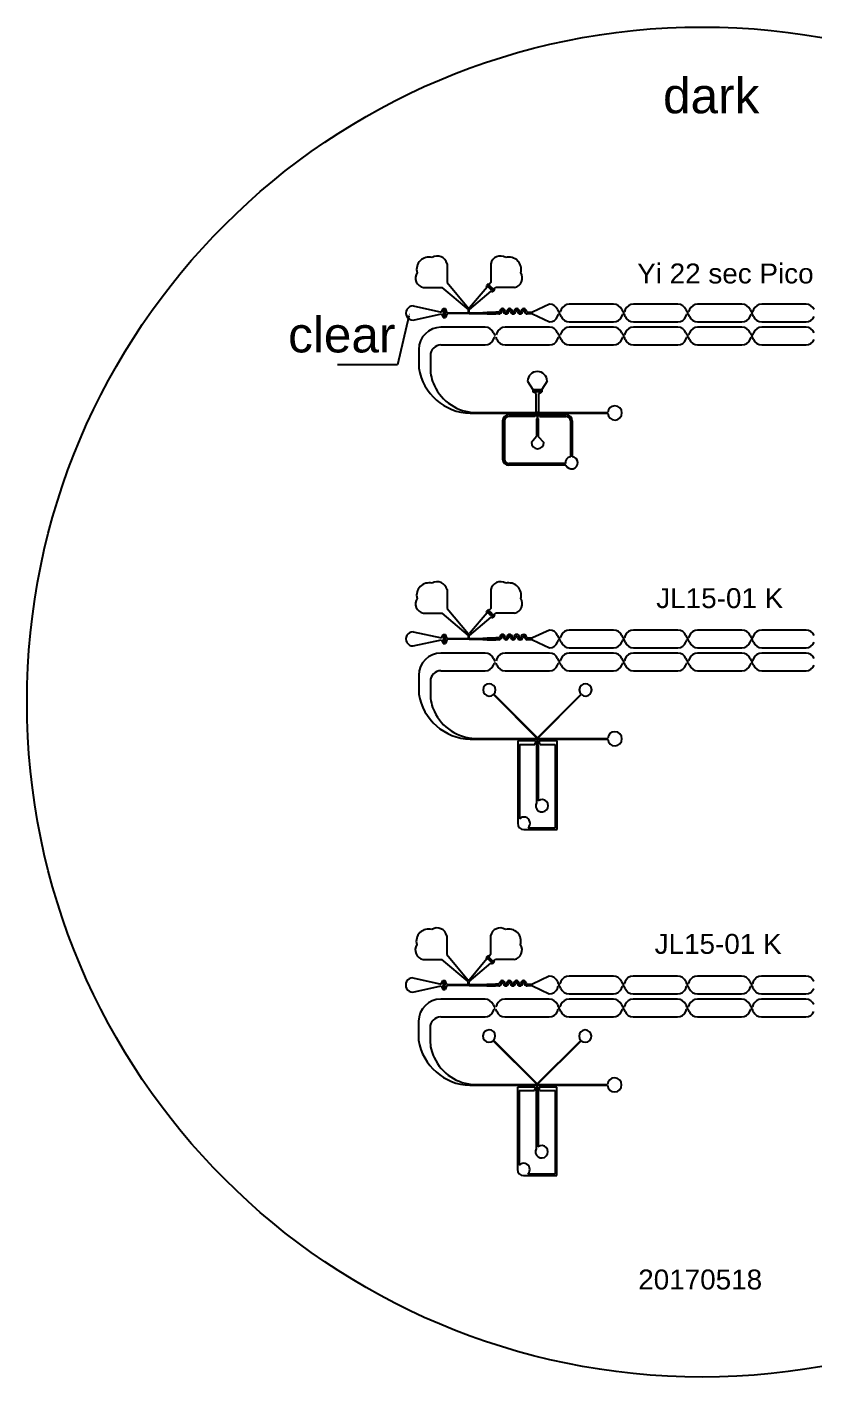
# Model space of a CAD drawing. Header units: millimetres. Extents: x 1 to 237, y 1 to 237.
# Drawn here: x 0.6 to 45, y 0.9 to 77.1 of the extents above; entities that cross this region are included whole.
import ezdxf
from ezdxf import colors
from ezdxf.entities.mleader import LeaderData, LeaderLine
from ezdxf.math import Vec2, Vec3

# ---------------------------------------------------------------- set-up
doc = ezdxf.new("R2010")
doc.units = ezdxf.units.MM
doc.header["$MEASUREMENT"] = 0
doc.layers.add('Instructions', color=3, linetype='Continuous')
doc.styles.get("Standard").update_dxf_attribs({"font": 'arial.ttf'})

msp = doc.modelspace()

# ---------------------------------------------------------------- linework, layer by layer
for p, q in [((24.332, 63.693), (24.334, 62.629)), ((26.806, 63.693), (26.803, 62.629)), ((24.334, 62.629), (25.53, 61.212)), ((26.649, 62.557), (26.561, 62.469)), ((26.653, 62.54), (26.582, 62.469)), ((26.681, 62.511), (26.61, 62.441)), ((26.692, 62.501), (26.621, 62.43)), ((26.72, 62.53), (26.649, 62.557)), ((26.681, 62.511), (26.653, 62.54)), ((26.692, 62.501), (26.678, 62.487)), ((26.72, 62.473), (26.692, 62.501)), ((26.803, 62.629), (26.72, 62.53)), ((22.997, 62.356), (24.059, 62.356)), ((25.54, 61.11), (24.059, 62.356)), ((25.598, 61.11), (26.828, 62.145)), ((26.595, 62.382), (25.608, 61.212)), ((26.595, 62.382), (26.561, 62.469)), ((26.582, 62.469), (26.61, 62.441)), ((26.621, 62.43), (26.649, 62.402)), ((26.72, 62.473), (26.649, 62.402)), ((26.72, 62.473), (26.649, 62.402)), ((26.73, 62.462), (26.66, 62.391)), ((26.66, 62.391), (26.688, 62.363)), ((26.759, 62.434), (26.688, 62.363)), ((26.769, 62.423), (26.699, 62.352)), ((26.699, 62.352), (26.727, 62.324)), ((26.798, 62.395), (26.727, 62.324)), ((26.759, 62.434), (26.73, 62.462)), ((26.808, 62.384), (26.738, 62.313)), ((26.738, 62.313), (26.766, 62.285)), ((26.837, 62.356), (26.766, 62.285)), ((26.798, 62.395), (26.769, 62.423)), ((26.847, 62.345), (26.776, 62.275)), ((26.776, 62.275), (26.805, 62.246)), ((26.875, 62.317), (26.805, 62.246)), ((26.875, 62.317), (26.805, 62.246)), ((26.837, 62.356), (26.808, 62.384)), ((26.886, 62.306), (26.815, 62.236)), ((26.815, 62.236), (26.844, 62.207)), ((26.828, 62.145), (26.921, 62.108)), ((26.847, 62.345), (26.834, 62.332)), ((26.914, 62.278), (26.844, 62.207)), ((26.875, 62.317), (26.847, 62.345)), ((26.925, 62.268), (26.854, 62.197)), ((26.854, 62.197), (26.882, 62.169)), ((26.953, 62.239), (26.882, 62.169)), ((26.953, 62.239), (26.882, 62.169)), ((26.914, 62.278), (26.886, 62.306)), ((26.964, 62.229), (26.893, 62.158)), ((26.893, 62.158), (26.921, 62.13)), ((26.925, 62.268), (26.911, 62.254)), ((26.992, 62.2), (26.921, 62.13)), ((27.01, 62.197), (26.921, 62.108)), ((26.953, 62.239), (26.925, 62.268)), ((26.992, 62.2), (26.964, 62.229)), ((26.98, 62.273), (27.079, 62.356)), ((26.98, 62.273), (27.01, 62.197)), ((28.14, 62.356), (27.079, 62.356)), ((22.416, 61.313), (24.026, 60.963)), ((24.026, 60.963), (24.116, 61.168)), ((24.116, 61.168), (24.241, 61.168)), ((24.126, 61.153), (24.126, 61.113)), ((24.126, 61.153), (24.226, 61.153)), ((24.126, 61.153), (24.226, 61.153)), ((24.126, 61.113), (24.226, 61.113)), ((24.126, 61.113), (24.145, 61.113)), ((24.126, 61.098), (24.126, 61.058)), ((24.126, 61.098), (24.226, 61.098)), ((24.126, 61.098), (24.226, 61.098)), ((24.126, 61.058), (24.226, 61.058)), ((24.126, 61.058), (24.145, 61.058)), ((24.126, 61.043), (24.126, 61.003)), ((24.126, 61.043), (24.226, 61.043)), ((24.126, 61.003), (24.226, 61.003)), ((24.126, 60.988), (24.126, 60.948)), ((24.126, 60.988), (24.226, 60.988)), ((24.126, 60.988), (24.226, 60.988)), ((24.226, 61.113), (24.226, 61.153)), ((24.226, 61.058), (24.226, 61.098)), ((24.226, 61.003), (24.226, 61.043)), ((24.226, 60.948), (24.226, 60.988)), ((24.344, 60.932), (24.241, 61.168)), ((25.549, 60.932), (25.549, 61.088)), ((25.589, 60.932), (25.589, 61.088)), ((26.089, 60.932), (26.589, 60.962)), ((26.589, 60.962), (27.089, 60.962)), ((27.264, 60.962), (27.089, 60.962)), ((28.863, 60.962), (29.164, 60.962)), ((30.113, 61.412), (29.164, 60.962)), ((30.575, 61.104), (30.627, 60.978)), ((30.771, 61.104), (30.719, 60.978)), ((33.733, 61.412), (31.233, 61.412)), ((34.195, 61.104), (34.247, 60.978)), ((34.392, 61.104), (34.34, 60.978)), ((37.354, 61.412), (34.854, 61.412)), ((37.816, 61.104), (37.868, 60.978)), ((38.012, 61.104), (37.96, 60.978)), ((40.974, 61.412), (38.474, 61.412)), ((41.436, 61.104), (41.488, 60.978)), ((41.632, 61.104), (41.58, 60.978)), ((44.594, 61.412), (42.094, 61.412)), ((22.416, 60.513), (24.026, 60.862)), ((24.026, 60.862), (24.116, 60.658)), ((24.116, 60.658), (24.241, 60.658)), ((24.126, 60.948), (24.226, 60.948)), ((24.126, 60.948), (24.145, 60.948)), ((24.126, 60.933), (24.126, 60.893)), ((24.126, 60.933), (24.226, 60.933)), ((24.126, 60.893), (24.226, 60.893)), ((24.126, 60.878), (24.126, 60.838)), ((24.126, 60.878), (24.226, 60.878)), ((24.126, 60.878), (24.226, 60.878)), ((24.126, 60.838), (24.226, 60.838)), ((24.126, 60.838), (24.145, 60.838)), ((24.126, 60.823), (24.126, 60.783)), ((24.126, 60.823), (24.226, 60.823)), ((24.126, 60.783), (24.226, 60.783)), ((24.126, 60.768), (24.126, 60.728)), ((24.126, 60.768), (24.226, 60.768)), ((24.126, 60.768), (24.226, 60.768)), ((24.126, 60.728), (24.226, 60.728)), ((24.126, 60.728), (24.145, 60.728)), ((24.126, 60.713), (24.126, 60.673)), ((24.126, 60.713), (24.226, 60.713)), ((24.126, 60.673), (24.226, 60.673)), ((24.226, 60.893), (24.226, 60.933)), ((24.226, 60.838), (24.226, 60.878)), ((24.226, 60.783), (24.226, 60.823)), ((24.226, 60.728), (24.226, 60.768)), ((24.226, 60.673), (24.226, 60.713)), ((24.344, 60.892), (24.241, 60.658)), ((24.344, 60.932), (25.549, 60.932)), ((26.089, 60.892), (24.344, 60.892)), ((25.589, 60.932), (26.089, 60.932)), ((25.589, 60.892), (26.089, 60.892)), ((26.089, 60.892), (26.589, 60.862)), ((26.589, 60.862), (27.089, 60.862)), ((27.264, 60.862), (27.089, 60.862)), ((29.164, 60.862), (28.863, 60.862)), ((29.164, 60.862), (30.113, 60.412)), ((30.575, 60.721), (30.627, 60.846)), ((30.673, 60.947), (30.673, 60.947)), ((30.771, 60.721), (30.719, 60.846)), ((31.233, 60.412), (33.733, 60.412)), ((34.195, 60.721), (34.247, 60.846)), ((34.293, 60.947), (34.293, 60.947)), ((34.392, 60.721), (34.34, 60.846)), ((34.854, 60.412), (37.354, 60.412)), ((37.816, 60.721), (37.868, 60.846)), ((37.914, 60.947), (37.914, 60.947)), ((38.012, 60.721), (37.96, 60.846)), ((38.474, 60.412), (40.974, 60.412)), ((41.436, 60.721), (41.488, 60.846)), ((41.534, 60.947), (41.534, 60.947)), ((41.632, 60.721), (41.58, 60.846)), ((42.094, 60.412), (44.594, 60.412)), ((26.493, 60.112), (23.993, 60.112)), ((26.955, 59.804), (27.007, 59.678)), ((26.955, 59.421), (27.007, 59.546)), ((27.151, 59.804), (27.099, 59.678)), ((27.151, 59.421), (27.099, 59.546)), ((30.113, 60.112), (27.613, 60.112)), ((30.575, 59.804), (30.627, 59.678)), ((30.575, 59.421), (30.627, 59.546)), ((30.673, 59.647), (30.673, 59.647)), ((30.772, 59.804), (30.72, 59.678)), ((30.772, 59.421), (30.72, 59.546)), ((33.733, 60.112), (31.233, 60.112)), ((34.195, 59.804), (34.247, 59.678)), ((34.195, 59.421), (34.247, 59.546)), ((34.294, 59.647), (34.294, 59.647)), ((34.392, 59.804), (34.34, 59.678)), ((34.392, 59.421), (34.34, 59.546)), ((37.354, 60.112), (34.854, 60.112)), ((37.816, 59.804), (37.868, 59.678)), ((37.816, 59.421), (37.868, 59.546)), ((37.914, 59.647), (37.914, 59.647)), ((38.012, 59.804), (37.96, 59.678)), ((38.012, 59.421), (37.96, 59.546)), ((40.974, 60.112), (38.474, 60.112)), ((41.436, 59.804), (41.488, 59.678)), ((41.436, 59.421), (41.488, 59.546)), ((41.534, 59.647), (41.534, 59.647)), ((41.632, 59.804), (41.58, 59.678)), ((41.632, 59.421), (41.58, 59.546)), ((44.594, 60.112), (42.094, 60.112)), ((22.743, 58.862), (22.743, 58.362)), ((23.993, 59.112), (26.493, 59.112)), ((27.613, 59.112), (30.113, 59.112)), ((31.233, 59.112), (33.733, 59.112)), ((34.854, 59.112), (37.354, 59.112)), ((38.474, 59.112), (40.974, 59.112)), ((42.094, 59.112), (44.594, 59.112)), ((22.743, 58.512), (22.743, 58.362)), ((22.743, 58.362), (22.743, 57.797)), ((23.393, 58.512), (23.393, 58.362)), ((23.393, 58.362), (23.393, 57.797)), ((28.883, 57.062), (29.177, 56.59)), ((29.177, 56.59), (29.177, 56.465)), ((29.357, 56.362), (29.177, 56.465)), ((29.232, 56.58), (29.192, 56.58)), ((29.192, 56.58), (29.192, 56.48)), ((29.192, 56.48), (29.232, 56.48)), ((29.232, 56.58), (29.232, 56.48)), ((29.287, 56.58), (29.247, 56.58)), ((29.247, 56.58), (29.247, 56.48)), ((29.247, 56.58), (29.247, 56.561)), ((29.247, 56.48), (29.287, 56.48)), ((29.287, 56.58), (29.287, 56.48)), ((29.287, 56.58), (29.287, 56.48)), ((29.342, 56.58), (29.302, 56.58)), ((29.302, 56.58), (29.302, 56.48)), ((29.302, 56.48), (29.342, 56.48)), ((29.342, 56.58), (29.342, 56.48)), ((29.397, 56.58), (29.357, 56.58)), ((29.357, 56.58), (29.357, 56.48)), ((29.357, 56.58), (29.357, 56.561)), ((29.357, 56.48), (29.397, 56.48)), ((29.397, 56.58), (29.397, 56.48)), ((29.397, 56.58), (29.397, 56.48)), ((29.452, 56.58), (29.412, 56.58)), ((29.412, 56.58), (29.412, 56.48)), ((29.412, 56.48), (29.452, 56.48)), ((29.452, 56.58), (29.452, 56.48)), ((29.507, 56.58), (29.467, 56.58)), ((29.467, 56.58), (29.467, 56.48)), ((29.467, 56.58), (29.467, 56.561)), ((29.467, 56.48), (29.507, 56.48)), ((29.507, 56.58), (29.507, 56.48)), ((29.507, 56.58), (29.507, 56.48)), ((29.507, 56.362), (29.687, 56.465)), ((29.562, 56.58), (29.522, 56.58)), ((29.522, 56.58), (29.522, 56.48)), ((29.522, 56.48), (29.562, 56.48)), ((29.562, 56.58), (29.562, 56.48)), ((29.617, 56.58), (29.577, 56.58)), ((29.577, 56.58), (29.577, 56.48)), ((29.577, 56.58), (29.577, 56.561)), ((29.577, 56.48), (29.617, 56.48)), ((29.617, 56.58), (29.617, 56.48)), ((29.617, 56.58), (29.617, 56.48)), ((29.672, 56.58), (29.632, 56.58)), ((29.632, 56.58), (29.632, 56.48)), ((29.632, 56.58), (29.632, 56.561)), ((29.632, 56.48), (29.672, 56.48)), ((29.672, 56.58), (29.672, 56.48)), ((29.672, 56.58), (29.672, 56.48)), ((29.983, 57.062), (29.687, 56.59)), ((29.687, 56.59), (29.687, 56.465)), ((29.357, 55.362), (29.357, 56.362)), ((29.507, 55.362), (29.507, 56.362)), ((25.638, 55.252), (25.926, 55.252)), ((25.926, 55.292), (26.426, 55.292)), ((25.926, 55.252), (33.402, 55.252)), ((26.426, 55.292), (29.426, 55.292)), ((29.316, 55.177), (27.817, 55.177)), ((29.316, 55.077), (27.817, 55.077)), ((29.316, 55.177), (29.316, 55.077)), ((29.426, 55.292), (29.357, 55.362)), ((29.416, 54.978), (29.381, 54.95)), ((29.381, 54.95), (29.381, 53.95)), ((29.416, 55.202), (29.416, 54.978)), ((29.436, 55.292), (29.507, 55.362)), ((29.436, 55.292), (33.402, 55.292)), ((29.446, 55.202), (29.446, 54.978)), ((29.446, 54.978), (29.481, 54.95)), ((29.481, 54.95), (29.481, 53.95)), ((29.546, 55.177), (29.546, 55.077)), ((29.546, 55.177), (31.047, 55.177)), ((29.546, 55.077), (31.047, 55.077)), ((27.467, 54.827), (27.467, 52.674)), ((27.567, 54.827), (27.567, 52.674)), ((31.297, 54.827), (31.297, 52.8)), ((31.397, 54.827), (31.397, 52.804)), ((29.381, 53.95), (29.096, 53.602)), ((29.481, 53.95), (29.796, 53.602)), ((31.013, 52.424), (27.817, 52.424)), ((31.045, 52.324), (27.817, 52.324)), ((24.332, 45.302), (24.334, 44.237)), ((26.806, 45.302), (26.803, 44.237)), ((24.334, 44.237), (25.53, 42.821)), ((26.803, 44.237), (26.72, 44.138)), ((22.997, 43.964), (24.059, 43.964)), ((25.54, 42.718), (24.059, 43.964)), ((25.598, 42.718), (26.828, 43.753)), ((26.595, 43.99), (25.608, 42.821)), ((26.649, 44.166), (26.561, 44.078)), ((26.595, 43.99), (26.561, 44.078)), ((26.653, 44.148), (26.582, 44.078)), ((26.582, 44.078), (26.61, 44.049)), ((26.681, 44.12), (26.61, 44.049)), ((26.692, 44.109), (26.621, 44.039)), ((26.621, 44.039), (26.649, 44.01)), ((26.72, 44.138), (26.649, 44.166)), ((26.72, 44.081), (26.649, 44.01)), ((26.72, 44.081), (26.649, 44.01)), ((26.681, 44.12), (26.653, 44.148)), ((26.73, 44.071), (26.66, 44)), ((26.66, 44), (26.688, 43.972)), ((26.692, 44.109), (26.678, 44.096)), ((26.759, 44.042), (26.688, 43.972)), ((26.72, 44.081), (26.692, 44.109)), ((26.769, 44.032), (26.699, 43.961)), ((26.699, 43.961), (26.727, 43.933)), ((26.798, 44.003), (26.727, 43.933)), ((26.759, 44.042), (26.73, 44.071)), ((26.808, 43.993), (26.738, 43.922)), ((26.738, 43.922), (26.766, 43.894)), ((26.837, 43.964), (26.766, 43.894)), ((26.798, 44.003), (26.769, 44.032)), ((26.847, 43.954), (26.776, 43.883)), ((26.776, 43.883), (26.805, 43.855)), ((26.875, 43.926), (26.805, 43.855)), ((26.875, 43.926), (26.805, 43.855)), ((26.837, 43.964), (26.808, 43.993)), ((26.886, 43.915), (26.815, 43.844)), ((26.815, 43.844), (26.844, 43.816)), ((26.828, 43.753), (26.921, 43.717)), ((26.847, 43.954), (26.834, 43.94)), ((26.914, 43.887), (26.844, 43.816)), ((26.875, 43.926), (26.847, 43.954)), ((26.925, 43.876), (26.854, 43.805)), ((26.854, 43.805), (26.882, 43.777)), ((26.953, 43.848), (26.882, 43.777)), ((26.953, 43.848), (26.882, 43.777)), ((26.914, 43.887), (26.886, 43.915)), ((26.964, 43.837), (26.893, 43.766)), ((26.893, 43.766), (26.921, 43.738)), ((26.925, 43.876), (26.911, 43.863)), ((26.992, 43.809), (26.921, 43.738)), ((27.01, 43.805), (26.921, 43.717)), ((26.953, 43.848), (26.925, 43.876)), ((26.992, 43.809), (26.964, 43.837)), ((26.98, 43.882), (27.079, 43.964)), ((26.98, 43.882), (27.01, 43.805)), ((28.14, 43.964), (27.079, 43.964)), ((22.416, 42.922), (24.026, 42.571)), ((24.026, 42.571), (24.116, 42.776)), ((24.116, 42.776), (24.241, 42.776)), ((24.126, 42.761), (24.126, 42.721)), ((24.126, 42.761), (24.226, 42.761)), ((24.126, 42.761), (24.226, 42.761)), ((24.126, 42.721), (24.226, 42.721)), ((24.126, 42.721), (24.145, 42.721)), ((24.126, 42.706), (24.126, 42.666)), ((24.126, 42.706), (24.226, 42.706)), ((24.126, 42.706), (24.226, 42.706)), ((24.226, 42.721), (24.226, 42.761)), ((24.226, 42.666), (24.226, 42.706)), ((24.344, 42.541), (24.241, 42.776)), ((25.549, 42.541), (25.549, 42.696)), ((25.589, 42.541), (25.589, 42.696)), ((30.113, 43.021), (29.164, 42.571)), ((30.575, 42.712), (30.627, 42.587)), ((30.771, 42.712), (30.719, 42.587)), ((33.733, 43.021), (31.233, 43.021)), ((34.195, 42.712), (34.247, 42.587)), ((34.392, 42.712), (34.34, 42.587)), ((37.354, 43.021), (34.854, 43.021)), ((37.816, 42.712), (37.868, 42.587)), ((38.012, 42.712), (37.96, 42.587)), ((40.974, 43.021), (38.474, 43.021)), ((41.436, 42.712), (41.488, 42.587)), ((41.632, 42.712), (41.58, 42.587)), ((44.594, 43.021), (42.094, 43.021)), ((22.416, 42.122), (24.026, 42.471)), ((24.026, 42.471), (24.116, 42.266)), ((24.116, 42.266), (24.241, 42.266)), ((24.126, 42.666), (24.226, 42.666)), ((24.126, 42.666), (24.145, 42.666)), ((24.126, 42.651), (24.126, 42.611)), ((24.126, 42.651), (24.226, 42.651)), ((24.126, 42.611), (24.226, 42.611)), ((24.126, 42.596), (24.126, 42.556)), ((24.126, 42.596), (24.226, 42.596)), ((24.126, 42.596), (24.226, 42.596)), ((24.126, 42.556), (24.226, 42.556)), ((24.126, 42.556), (24.145, 42.556)), ((24.126, 42.541), (24.126, 42.501)), ((24.126, 42.541), (24.226, 42.541)), ((24.126, 42.501), (24.226, 42.501)), ((24.126, 42.486), (24.126, 42.446)), ((24.126, 42.486), (24.226, 42.486)), ((24.126, 42.486), (24.226, 42.486)), ((24.126, 42.446), (24.226, 42.446)), ((24.126, 42.446), (24.145, 42.446)), ((24.126, 42.431), (24.126, 42.391)), ((24.126, 42.431), (24.226, 42.431)), ((24.126, 42.391), (24.226, 42.391)), ((24.126, 42.376), (24.126, 42.336)), ((24.126, 42.376), (24.226, 42.376)), ((24.126, 42.376), (24.226, 42.376)), ((24.126, 42.336), (24.226, 42.336)), ((24.126, 42.336), (24.145, 42.336)), ((24.126, 42.321), (24.126, 42.281)), ((24.126, 42.321), (24.226, 42.321)), ((24.126, 42.281), (24.226, 42.281)), ((24.226, 42.611), (24.226, 42.651)), ((24.226, 42.556), (24.226, 42.596)), ((24.226, 42.501), (24.226, 42.541)), ((24.226, 42.446), (24.226, 42.486)), ((24.226, 42.391), (24.226, 42.431)), ((24.226, 42.336), (24.226, 42.376)), ((24.226, 42.281), (24.226, 42.321)), ((24.344, 42.501), (24.241, 42.266)), ((24.344, 42.541), (25.549, 42.541)), ((26.089, 42.501), (24.344, 42.501)), ((25.589, 42.541), (26.089, 42.541)), ((25.589, 42.501), (26.089, 42.501)), ((26.089, 42.541), (26.589, 42.571)), ((26.089, 42.501), (26.589, 42.471)), ((26.589, 42.571), (27.089, 42.571)), ((26.589, 42.471), (27.089, 42.471)), ((27.264, 42.571), (27.089, 42.571)), ((27.264, 42.471), (27.089, 42.471)), ((28.863, 42.571), (29.164, 42.571)), ((29.164, 42.471), (28.863, 42.471)), ((29.164, 42.471), (30.113, 42.021)), ((30.575, 42.33), (30.627, 42.455)), ((30.673, 42.556), (30.673, 42.556)), ((30.771, 42.33), (30.719, 42.455)), ((31.233, 42.021), (33.733, 42.021)), ((34.195, 42.33), (34.247, 42.455)), ((34.293, 42.556), (34.293, 42.556)), ((34.392, 42.33), (34.34, 42.455)), ((34.854, 42.021), (37.354, 42.021)), ((37.816, 42.33), (37.868, 42.455)), ((37.914, 42.556), (37.914, 42.556)), ((38.012, 42.33), (37.96, 42.455)), ((38.474, 42.021), (40.974, 42.021)), ((41.436, 42.33), (41.488, 42.455)), ((41.534, 42.556), (41.534, 42.556)), ((41.632, 42.33), (41.58, 42.455)), ((42.094, 42.021), (44.594, 42.021)), ((26.493, 41.721), (23.993, 41.721)), ((26.955, 41.412), (27.007, 41.287)), ((26.955, 41.03), (27.007, 41.155)), ((27.151, 41.412), (27.099, 41.287)), ((27.151, 41.03), (27.099, 41.155)), ((30.113, 41.721), (27.613, 41.721)), ((30.575, 41.412), (30.627, 41.287)), ((30.575, 41.03), (30.627, 41.155)), ((30.673, 41.256), (30.673, 41.256)), ((30.772, 41.412), (30.72, 41.287)), ((30.772, 41.03), (30.72, 41.155)), ((33.733, 41.721), (31.233, 41.721)), ((34.195, 41.412), (34.247, 41.287)), ((34.195, 41.03), (34.247, 41.155)), ((34.294, 41.256), (34.294, 41.256)), ((34.392, 41.412), (34.34, 41.287)), ((34.392, 41.03), (34.34, 41.155)), ((37.354, 41.721), (34.854, 41.721)), ((37.816, 41.412), (37.868, 41.287)), ((37.816, 41.03), (37.868, 41.155)), ((37.914, 41.256), (37.914, 41.256)), ((38.012, 41.412), (37.96, 41.287)), ((38.012, 41.03), (37.96, 41.155)), ((40.974, 41.721), (38.474, 41.721)), ((41.436, 41.412), (41.488, 41.287)), ((41.436, 41.03), (41.488, 41.155)), ((41.534, 41.256), (41.534, 41.256)), ((41.632, 41.412), (41.58, 41.287)), ((41.632, 41.03), (41.58, 41.155)), ((44.594, 41.721), (42.094, 41.721)), ((22.743, 40.471), (22.743, 39.971)), ((23.993, 40.721), (26.493, 40.721)), ((27.613, 40.721), (30.113, 40.721)), ((31.233, 40.721), (33.733, 40.721)), ((34.854, 40.721), (37.354, 40.721)), ((38.474, 40.721), (40.974, 40.721)), ((42.094, 40.721), (44.594, 40.721)), ((22.743, 40.121), (22.743, 39.971)), ((22.743, 39.971), (22.743, 39.406)), ((23.393, 40.121), (23.393, 39.971)), ((23.393, 39.971), (23.393, 39.406)), ((29.426, 36.901), (26.952, 39.375)), ((29.442, 36.941), (26.98, 39.403)), ((29.437, 36.901), (31.912, 39.376)), ((29.442, 36.941), (31.894, 39.394)), ((25.638, 36.861), (25.926, 36.861)), ((25.926, 36.901), (26.426, 36.901)), ((25.926, 36.861), (33.402, 36.861)), ((26.426, 36.901), (29.426, 36.901)), ((29.322, 36.761), (28.322, 36.761)), ((28.322, 36.761), (28.322, 32.111)), ((29.282, 36.561), (29.322, 36.661)), ((29.322, 36.761), (29.322, 36.661)), ((29.382, 36.564), (29.422, 36.592)), ((29.422, 36.826), (29.422, 36.592)), ((29.436, 36.901), (33.402, 36.901)), ((29.442, 36.826), (29.442, 36.592)), ((29.482, 36.564), (29.442, 36.592)), ((30.542, 36.761), (29.542, 36.761)), ((29.542, 36.761), (29.542, 36.661)), ((29.582, 36.561), (29.542, 36.661)), ((30.542, 31.761), (30.542, 36.761)), ((28.422, 36.561), (28.422, 32.355)), ((28.422, 36.561), (29.282, 36.561)), ((29.382, 36.564), (29.382, 33.501)), ((29.482, 36.564), (29.482, 33.561)), ((29.582, 36.561), (30.442, 36.561)), ((30.442, 36.561), (30.442, 31.861)), ((29.482, 33.561), (29.482, 33.389)), ((29.382, 33.501), (29.382, 33.276)), ((30.442, 33.063), (30.442, 33.063)), ((28.672, 31.761), (28.934, 31.761)), ((28.917, 31.861), (29.929, 31.861)), ((28.934, 31.761), (29.929, 31.761)), ((29.929, 31.861), (30.442, 31.861)), ((29.929, 31.761), (30.542, 31.761)), ((24.317, 25.765), (24.319, 24.7)), ((26.791, 25.765), (26.789, 24.7)), ((22.983, 24.427), (24.044, 24.427)), ((25.525, 23.181), (24.044, 24.427)), ((24.319, 24.7), (25.515, 23.284)), ((26.58, 24.453), (25.593, 23.284)), ((26.634, 24.629), (26.546, 24.54)), ((26.58, 24.453), (26.546, 24.54)), ((26.638, 24.611), (26.567, 24.54)), ((26.567, 24.54), (26.596, 24.512)), ((26.666, 24.583), (26.596, 24.512)), ((26.677, 24.572), (26.606, 24.502)), ((26.606, 24.502), (26.634, 24.473)), ((26.705, 24.601), (26.634, 24.629)), ((26.705, 24.544), (26.634, 24.473)), ((26.705, 24.544), (26.634, 24.473)), ((26.666, 24.583), (26.638, 24.611)), ((26.716, 24.533), (26.645, 24.463)), ((26.645, 24.463), (26.673, 24.434)), ((26.677, 24.572), (26.663, 24.559)), ((26.744, 24.505), (26.673, 24.434)), ((26.705, 24.544), (26.677, 24.572)), ((26.755, 24.494), (26.684, 24.424)), ((26.684, 24.424), (26.712, 24.395)), ((26.789, 24.7), (26.705, 24.601)), ((26.783, 24.466), (26.712, 24.395)), ((26.744, 24.505), (26.716, 24.533)), ((26.794, 24.456), (26.723, 24.385)), ((26.723, 24.385), (26.751, 24.357)), ((26.822, 24.427), (26.751, 24.357)), ((26.783, 24.466), (26.755, 24.494)), ((26.832, 24.417), (26.762, 24.346)), ((26.861, 24.388), (26.79, 24.318)), ((26.861, 24.388), (26.79, 24.318)), ((26.822, 24.427), (26.794, 24.456)), ((26.832, 24.417), (26.819, 24.403)), ((26.861, 24.388), (26.832, 24.417)), ((26.965, 24.344), (27.064, 24.427)), ((28.125, 24.427), (27.064, 24.427)), ((25.583, 23.181), (26.813, 24.216)), ((26.762, 24.346), (26.79, 24.318)), ((26.871, 24.378), (26.801, 24.307)), ((26.801, 24.307), (26.829, 24.279)), ((26.813, 24.216), (26.907, 24.18)), ((26.9, 24.349), (26.829, 24.279)), ((26.91, 24.339), (26.839, 24.268)), ((26.839, 24.268), (26.868, 24.24)), ((26.938, 24.311), (26.868, 24.24)), ((26.938, 24.311), (26.868, 24.24)), ((26.9, 24.349), (26.871, 24.378)), ((26.949, 24.3), (26.878, 24.229)), ((26.878, 24.229), (26.907, 24.201)), ((26.91, 24.339), (26.897, 24.325)), ((26.977, 24.272), (26.907, 24.201)), ((26.995, 24.268), (26.907, 24.18)), ((26.938, 24.311), (26.91, 24.339)), ((26.977, 24.272), (26.949, 24.3)), ((26.965, 24.344), (26.995, 24.268)), ((22.401, 22.585), (24.011, 22.934)), ((22.402, 23.385), (24.011, 23.034)), ((24.011, 23.034), (24.101, 23.239)), ((24.011, 22.934), (24.101, 22.729)), ((24.101, 23.239), (24.226, 23.239)), ((24.111, 23.224), (24.111, 23.184)), ((24.111, 23.224), (24.211, 23.224)), ((24.111, 23.224), (24.211, 23.224)), ((24.111, 23.184), (24.211, 23.184)), ((24.111, 23.184), (24.13, 23.184)), ((24.111, 23.169), (24.111, 23.129)), ((24.111, 23.169), (24.211, 23.169)), ((24.111, 23.169), (24.211, 23.169)), ((24.111, 23.129), (24.211, 23.129)), ((24.111, 23.129), (24.13, 23.129)), ((24.111, 23.114), (24.111, 23.074)), ((24.111, 23.114), (24.211, 23.114)), ((24.111, 23.074), (24.211, 23.074)), ((24.111, 23.059), (24.111, 23.019)), ((24.111, 23.059), (24.211, 23.059)), ((24.111, 23.059), (24.211, 23.059)), ((24.111, 23.019), (24.211, 23.019)), ((24.111, 23.019), (24.13, 23.019)), ((24.111, 23.004), (24.111, 22.964)), ((24.111, 23.004), (24.211, 23.004)), ((24.111, 22.964), (24.211, 22.964)), ((24.111, 22.949), (24.111, 22.909)), ((24.111, 22.949), (24.211, 22.949)), ((24.111, 22.949), (24.211, 22.949)), ((24.111, 22.909), (24.211, 22.909)), ((24.111, 22.909), (24.13, 22.909)), ((24.111, 22.894), (24.111, 22.854)), ((24.111, 22.894), (24.211, 22.894)), ((24.211, 23.184), (24.211, 23.224)), ((24.211, 23.129), (24.211, 23.169)), ((24.211, 23.074), (24.211, 23.114)), ((24.211, 23.019), (24.211, 23.059)), ((24.211, 22.964), (24.211, 23.004)), ((24.211, 22.909), (24.211, 22.949)), ((24.211, 22.854), (24.211, 22.894)), ((24.329, 23.004), (24.226, 23.239)), ((24.329, 22.964), (24.226, 22.729)), ((24.329, 23.004), (25.534, 23.004)), ((26.074, 22.964), (24.329, 22.964)), ((25.534, 23.004), (25.534, 23.159)), ((25.574, 23.004), (25.574, 23.159)), ((25.574, 23.004), (26.074, 23.004)), ((25.574, 22.964), (26.074, 22.964)), ((26.074, 23.004), (26.574, 23.034)), ((26.074, 22.964), (26.574, 22.934)), ((26.574, 23.034), (27.074, 23.034)), ((26.574, 22.934), (27.074, 22.934)), ((27.249, 23.034), (27.074, 23.034)), ((27.249, 22.934), (27.074, 22.934)), ((28.848, 23.034), (29.149, 23.034)), ((29.149, 22.934), (28.848, 22.934)), ((30.098, 23.484), (29.149, 23.034)), ((29.149, 22.934), (30.098, 22.484)), ((30.56, 23.175), (30.612, 23.05)), ((30.56, 22.792), (30.612, 22.918)), ((30.659, 23.019), (30.659, 23.019)), ((30.757, 23.175), (30.705, 23.05)), ((30.757, 22.792), (30.705, 22.918)), ((33.719, 23.484), (31.219, 23.484)), ((34.181, 23.175), (34.233, 23.05)), ((34.181, 22.792), (34.233, 22.918)), ((34.279, 23.019), (34.279, 23.019)), ((34.377, 23.175), (34.325, 23.05)), ((34.377, 22.792), (34.325, 22.918)), ((37.339, 23.484), (34.839, 23.484)), ((37.801, 23.175), (37.853, 23.05)), ((37.801, 22.792), (37.853, 22.918)), ((37.899, 23.019), (37.899, 23.019)), ((37.997, 23.175), (37.945, 23.05)), ((37.997, 22.792), (37.945, 22.918)), ((40.959, 23.484), (38.459, 23.484)), ((41.421, 23.175), (41.473, 23.05)), ((41.421, 22.792), (41.473, 22.918)), ((41.519, 23.019), (41.519, 23.019)), ((41.617, 23.175), (41.565, 23.05)), ((41.617, 22.792), (41.565, 22.918)), ((44.579, 23.484), (42.079, 23.484)), ((26.478, 22.184), (23.978, 22.184)), ((24.101, 22.729), (24.226, 22.729)), ((24.111, 22.854), (24.211, 22.854)), ((24.111, 22.839), (24.111, 22.799)), ((24.111, 22.839), (24.211, 22.839)), ((24.111, 22.839), (24.211, 22.839)), ((24.111, 22.799), (24.211, 22.799)), ((24.111, 22.799), (24.13, 22.799)), ((24.111, 22.784), (24.111, 22.744)), ((24.111, 22.784), (24.211, 22.784)), ((24.111, 22.744), (24.211, 22.744)), ((24.211, 22.799), (24.211, 22.839)), ((24.211, 22.744), (24.211, 22.784)), ((30.099, 22.184), (27.599, 22.184)), ((31.219, 22.484), (33.719, 22.484)), ((33.719, 22.184), (31.219, 22.184)), ((34.839, 22.484), (37.339, 22.484)), ((37.339, 22.184), (34.839, 22.184)), ((38.459, 22.484), (40.959, 22.484)), ((40.959, 22.184), (38.459, 22.184)), ((42.079, 22.484), (44.579, 22.484)), ((44.579, 22.184), (42.079, 22.184)), ((26.94, 21.875), (26.992, 21.75)), ((26.94, 21.492), (26.992, 21.618)), ((27.137, 21.875), (27.085, 21.75)), ((27.137, 21.492), (27.085, 21.618)), ((30.56, 21.875), (30.612, 21.75)), ((30.56, 21.492), (30.612, 21.618)), ((30.659, 21.719), (30.659, 21.719)), ((30.757, 21.875), (30.705, 21.75)), ((30.757, 21.492), (30.705, 21.618)), ((34.181, 21.875), (34.233, 21.75)), ((34.181, 21.492), (34.233, 21.618)), ((34.279, 21.719), (34.279, 21.719)), ((34.377, 21.875), (34.325, 21.75)), ((34.377, 21.492), (34.325, 21.618)), ((37.801, 21.875), (37.853, 21.75)), ((37.801, 21.492), (37.853, 21.618)), ((37.899, 21.719), (37.899, 21.719)), ((37.997, 21.875), (37.945, 21.75)), ((37.997, 21.492), (37.945, 21.618)), ((41.421, 21.875), (41.473, 21.75)), ((41.421, 21.492), (41.473, 21.618)), ((41.519, 21.719), (41.519, 21.719)), ((41.617, 21.875), (41.565, 21.75)), ((41.617, 21.492), (41.565, 21.618)), ((22.728, 20.934), (22.728, 20.434)), ((22.728, 20.584), (22.728, 20.434)), ((23.378, 20.584), (23.378, 20.434)), ((23.978, 21.184), (26.478, 21.184)), ((27.599, 21.184), (30.099, 21.184)), ((31.219, 21.184), (33.719, 21.184)), ((34.839, 21.184), (37.339, 21.184)), ((38.459, 21.184), (40.959, 21.184)), ((42.079, 21.184), (44.579, 21.184)), ((22.728, 20.434), (22.728, 19.868)), ((23.378, 20.434), (23.378, 19.868)), ((29.412, 17.363), (26.937, 19.838)), ((29.427, 17.404), (26.965, 19.866)), ((29.422, 17.363), (31.898, 19.839)), ((29.427, 17.404), (31.88, 19.857)), ((25.623, 17.323), (25.912, 17.323)), ((25.912, 17.363), (26.412, 17.363)), ((25.912, 17.323), (33.387, 17.323)), ((26.412, 17.363), (29.412, 17.363)), ((29.307, 17.223), (28.307, 17.223)), ((28.307, 17.223), (28.307, 12.573)), ((28.407, 17.023), (28.407, 12.818)), ((28.407, 17.023), (29.267, 17.023)), ((29.267, 17.023), (29.307, 17.123)), ((29.307, 17.223), (29.307, 17.123)), ((29.367, 17.027), (29.407, 17.055)), ((29.367, 17.027), (29.367, 13.964)), ((29.407, 17.288), (29.407, 17.055)), ((29.422, 17.363), (33.387, 17.363)), ((29.427, 17.288), (29.427, 17.055)), ((29.467, 17.027), (29.427, 17.055)), ((29.467, 17.027), (29.467, 14.024)), ((30.527, 17.223), (29.527, 17.223)), ((29.527, 17.223), (29.527, 17.123)), ((29.567, 17.023), (29.527, 17.123)), ((29.567, 17.023), (30.427, 17.023)), ((30.427, 17.023), (30.427, 12.323)), ((30.527, 12.223), (30.527, 17.223)), ((29.367, 13.964), (29.367, 13.739)), ((29.467, 14.024), (29.467, 13.852)), ((30.427, 13.526), (30.427, 13.526)), ((28.657, 12.223), (28.919, 12.223)), ((28.902, 12.323), (29.914, 12.323)), ((28.919, 12.223), (29.914, 12.223)), ((29.914, 12.323), (30.427, 12.323)), ((29.914, 12.223), (30.527, 12.223))]:
    msp.add_line(p, q)
msp.add_circle((38.731, 38.958), 38.1)
for centre, radius, start, end in [((23.316, 63.373), 0.7, 75.28984, 194.83466), ((23.788, 63.578), 0.556, 11.93346, 121.98949), ((27.35, 63.578), 0.556, 58.01051, 168.06654), ((27.822, 63.373), 0.7, 345.16534, 104.71016), ((23.111, 62.9), 0.556, 148.13501, 258.19104), ((28.026, 62.9), 0.556, 281.80896, 31.86499), ((22.414, 60.913), 0.4, 89.70634, 270.29366), ((25.574, 61.264), 0.0674, 229.43056, 265.80765), ((25.511, 61.085), 0.0374, 3.99069, 41.06121), ((25.564, 61.264), 0.0674, 274.19235, 310.56944), ((25.626, 61.085), 0.0374, 138.93879, 176.00931), ((27.264, 61.012), 0.15, 270, 0), ((27.264, 61.012), 0.05, 270, 0), ((27.464, 61.013), 0.15, 0, 180), ((27.464, 61.013), 0.05, 0, 180), ((27.664, 61.012), 0.15, 180, 0), ((27.664, 61.012), 0.05, 180, 0), ((27.863, 61.013), 0.15, 0, 180), ((27.863, 61.013), 0.05, 0, 180), ((28.063, 61.012), 0.15, 180, 0), ((28.063, 61.012), 0.05, 180, 0), ((28.263, 61.012), 0.15, 0, 180), ((28.263, 61.012), 0.05, 0, 180), ((28.463, 61.012), 0.15, 180, 0), ((28.463, 61.012), 0.05, 180, 0), ((28.663, 61.012), 0.15, 0, 180), ((28.663, 61.012), 0.05, 0, 180), ((28.863, 61.013), 0.15, 180, 270), ((28.863, 61.013), 0.05, 180, 270), ((30.113, 60.912), 0.5, 22.5, 90), ((30.673, 60.997), 0.05, 202.5, 270), ((30.673, 60.997), 0.05, 270, 337.5), ((31.233, 60.912), 0.5, 90, 157.5), ((33.733, 60.912), 0.5, 22.5, 90), ((34.293, 60.997), 0.05, 202.5, 270), ((34.293, 60.997), 0.05, 270, 337.5), ((34.854, 60.912), 0.5, 90, 157.5), ((37.354, 60.912), 0.5, 22.5, 90), ((37.914, 60.997), 0.05, 202.5, 270), ((37.914, 60.997), 0.05, 270, 337.5), ((38.474, 60.912), 0.5, 90, 157.5), ((40.974, 60.912), 0.5, 22.5, 90), ((41.534, 60.997), 0.05, 202.5, 270), ((41.534, 60.997), 0.05, 270, 337.5), ((42.094, 60.912), 0.5, 90, 157.5), ((44.594, 60.912), 0.5, 22.5, 90), ((30.113, 60.912), 0.5, 270, 337.5), ((30.673, 60.827), 0.05, 90, 157.5), ((30.673, 60.827), 0.05, 22.5, 90), ((31.233, 60.912), 0.5, 202.5, 270), ((33.733, 60.912), 0.5, 270, 337.5), ((34.293, 60.827), 0.05, 90, 157.5), ((34.293, 60.827), 0.05, 22.5, 90), ((34.854, 60.912), 0.5, 202.5, 270), ((37.354, 60.912), 0.5, 270, 337.5), ((37.914, 60.827), 0.05, 90, 157.5), ((37.914, 60.827), 0.05, 22.5, 90), ((38.474, 60.912), 0.5, 202.5, 270), ((40.974, 60.912), 0.5, 270, 337.5), ((41.534, 60.827), 0.05, 90, 157.5), ((41.534, 60.827), 0.05, 22.5, 90), ((42.094, 60.912), 0.5, 202.5, 270), ((44.594, 60.912), 0.5, 270, 337.5), ((23.993, 58.862), 1.25, 90, 180), ((26.493, 59.612), 0.5, 22.5, 90), ((27.053, 59.697), 0.05, 202.5, 270), ((27.053, 59.527), 0.05, 90, 157.5), ((27.613, 59.612), 0.5, 90, 157.5), ((30.113, 59.612), 0.5, 22.5, 90), ((30.673, 59.697), 0.05, 202.5, 270), ((30.673, 59.527), 0.05, 90, 157.5), ((30.673, 59.697), 0.05, 270, 337.5), ((30.673, 59.527), 0.05, 22.5, 90), ((31.233, 59.612), 0.5, 90, 157.5), ((33.733, 59.612), 0.5, 22.5, 90), ((34.294, 59.697), 0.05, 202.5, 270), ((34.294, 59.527), 0.05, 90, 157.5), ((34.294, 59.697), 0.05, 270, 337.5), ((34.294, 59.527), 0.05, 22.5, 90), ((34.854, 59.612), 0.5, 90, 157.5), ((37.354, 59.612), 0.5, 22.5, 90), ((37.914, 59.697), 0.05, 202.5, 270), ((37.914, 59.527), 0.05, 90, 157.5), ((37.914, 59.697), 0.05, 270, 337.5), ((37.914, 59.527), 0.05, 22.5, 90), ((38.474, 59.612), 0.5, 90, 157.5), ((40.974, 59.612), 0.5, 22.5, 90), ((41.534, 59.697), 0.05, 202.5, 270), ((41.534, 59.527), 0.05, 90, 157.5), ((41.534, 59.697), 0.05, 270, 337.5), ((41.534, 59.527), 0.05, 22.5, 90), ((42.094, 59.612), 0.5, 90, 157.5), ((44.594, 59.612), 0.5, 22.5, 90), ((23.993, 58.512), 0.6, 90, 180), ((26.493, 59.612), 0.5, 270, 337.5), ((27.613, 59.612), 0.5, 202.5, 270), ((30.113, 59.612), 0.5, 270, 337.5), ((31.233, 59.612), 0.5, 202.5, 270), ((33.733, 59.612), 0.5, 270, 337.5), ((34.854, 59.612), 0.5, 202.5, 270), ((37.354, 59.612), 0.5, 270, 337.5), ((38.474, 59.612), 0.5, 202.5, 270), ((40.974, 59.612), 0.5, 270, 337.5), ((42.094, 59.612), 0.5, 202.5, 270), ((44.594, 59.612), 0.5, 270, 337.5), ((25.537, 58.389), 2.147, 173.77161, 173.7912), ((25.73, 58.276), 3.025, 189.10938, 268.25309), ((25.54, 57.78), 2.147, 179.55737, 206.81807), ((29.433, 57.062), 0.55, 0, 180), ((26.008, 57.92), 2.629, 204.91794, 268.22467), ((33.802, 55.274), 0.4, 183.12591, 177.39287), ((29.431, 55.202), 0.015, 0, 180), ((23.788, 45.187), 0.556, 11.93346, 121.98949), ((27.35, 45.187), 0.556, 58.01051, 168.06654), ((23.316, 44.981), 0.7, 75.28984, 194.83466), ((27.822, 44.981), 0.7, 345.16534, 104.71016), ((23.111, 44.508), 0.556, 148.13501, 258.19104), ((28.026, 44.508), 0.556, 281.80896, 31.86499), ((22.414, 42.522), 0.4, 89.70634, 270.29366), ((22.414, 42.522), 0.4, 89.70634, 270.29366), ((25.574, 42.872), 0.0674, 229.43056, 265.80765), ((25.511, 42.693), 0.0374, 3.99069, 41.06121), ((25.564, 42.872), 0.0674, 274.19235, 310.56944), ((25.626, 42.693), 0.0374, 138.93879, 176.00931), ((27.464, 42.621), 0.15, 0, 180), ((27.863, 42.621), 0.15, 0, 180), ((28.263, 42.621), 0.15, 0, 180), ((28.663, 42.62), 0.15, 0, 180), ((30.113, 42.521), 0.5, 22.5, 90), ((31.233, 42.521), 0.5, 90, 157.5), ((33.733, 42.521), 0.5, 22.5, 90), ((34.854, 42.521), 0.5, 90, 157.5), ((37.354, 42.521), 0.5, 22.5, 90), ((38.474, 42.521), 0.5, 90, 157.5), ((40.974, 42.521), 0.5, 22.5, 90), ((42.094, 42.521), 0.5, 90, 157.5), ((44.594, 42.521), 0.5, 22.5, 90), ((27.264, 42.621), 0.15, 270, 0), ((27.264, 42.621), 0.05, 270, 0), ((27.464, 42.621), 0.05, 0, 180), ((27.664, 42.621), 0.15, 180, 0), ((27.664, 42.621), 0.05, 180, 0), ((27.863, 42.621), 0.05, 0, 180), ((28.063, 42.621), 0.15, 180, 0), ((28.063, 42.621), 0.05, 180, 0), ((28.263, 42.621), 0.05, 0, 180), ((28.463, 42.62), 0.15, 180, 0), ((28.463, 42.62), 0.05, 180, 0), ((28.663, 42.62), 0.05, 0, 180), ((28.863, 42.621), 0.15, 180, 270), ((28.863, 42.621), 0.05, 180, 270), ((30.113, 42.521), 0.5, 270, 337.5), ((30.673, 42.606), 0.05, 202.5, 270), ((30.673, 42.436), 0.05, 90, 157.5), ((30.673, 42.606), 0.05, 270, 337.5), ((30.673, 42.436), 0.05, 22.5, 90), ((31.233, 42.521), 0.5, 202.5, 270), ((33.733, 42.521), 0.5, 270, 337.5), ((34.293, 42.606), 0.05, 202.5, 270), ((34.293, 42.436), 0.05, 90, 157.5), ((34.293, 42.606), 0.05, 270, 337.5), ((34.293, 42.436), 0.05, 22.5, 90), ((34.854, 42.521), 0.5, 202.5, 270), ((37.354, 42.521), 0.5, 270, 337.5), ((37.914, 42.606), 0.05, 202.5, 270), ((37.914, 42.436), 0.05, 90, 157.5), ((37.914, 42.606), 0.05, 270, 337.5), ((37.914, 42.436), 0.05, 22.5, 90), ((38.474, 42.521), 0.5, 202.5, 270), ((40.974, 42.521), 0.5, 270, 337.5), ((41.534, 42.606), 0.05, 202.5, 270), ((41.534, 42.436), 0.05, 90, 157.5), ((41.534, 42.606), 0.05, 270, 337.5), ((41.534, 42.436), 0.05, 22.5, 90), ((42.094, 42.521), 0.5, 202.5, 270), ((44.594, 42.521), 0.5, 270, 337.5), ((23.993, 40.471), 1.25, 90, 180), ((26.493, 41.221), 0.5, 22.5, 90), ((27.053, 41.306), 0.05, 202.5, 270), ((27.053, 41.136), 0.05, 90, 157.5), ((27.613, 41.221), 0.5, 90, 157.5), ((30.113, 41.221), 0.5, 22.5, 90), ((30.673, 41.306), 0.05, 202.5, 270), ((30.673, 41.136), 0.05, 90, 157.5), ((30.673, 41.306), 0.05, 270, 337.5), ((30.673, 41.136), 0.05, 22.5, 90), ((31.233, 41.221), 0.5, 90, 157.5), ((33.733, 41.221), 0.5, 22.5, 90), ((34.294, 41.306), 0.05, 202.5, 270), ((34.294, 41.136), 0.05, 90, 157.5), ((34.294, 41.306), 0.05, 270, 337.5), ((34.294, 41.136), 0.05, 22.5, 90), ((34.854, 41.221), 0.5, 90, 157.5), ((37.354, 41.221), 0.5, 22.5, 90), ((37.914, 41.306), 0.05, 202.5, 270), ((37.914, 41.136), 0.05, 90, 157.5), ((37.914, 41.306), 0.05, 270, 337.5), ((37.914, 41.136), 0.05, 22.5, 90), ((38.474, 41.221), 0.5, 90, 157.5), ((40.974, 41.221), 0.5, 22.5, 90), ((41.534, 41.306), 0.05, 202.5, 270), ((41.534, 41.136), 0.05, 90, 157.5), ((41.534, 41.306), 0.05, 270, 337.5), ((41.534, 41.136), 0.05, 22.5, 90), ((42.094, 41.221), 0.5, 90, 157.5), ((44.594, 41.221), 0.5, 22.5, 90), ((23.993, 40.121), 0.6, 90, 180), ((26.493, 41.221), 0.5, 270, 337.5), ((27.613, 41.221), 0.5, 202.5, 270), ((30.113, 41.221), 0.5, 270, 337.5), ((31.233, 41.221), 0.5, 202.5, 270), ((33.733, 41.221), 0.5, 270, 337.5), ((34.854, 41.221), 0.5, 202.5, 270), ((37.354, 41.221), 0.5, 270, 337.5), ((38.474, 41.221), 0.5, 202.5, 270), ((40.974, 41.221), 0.5, 270, 337.5), ((42.094, 41.221), 0.5, 202.5, 270), ((44.594, 41.221), 0.5, 270, 337.5), ((25.537, 39.998), 2.147, 173.77161, 173.7912), ((26.721, 39.639), 0.35, 317.79818, 311.25066), ((32.147, 39.636), 0.35, 227.883, 223.78913), ((25.73, 39.885), 3.025, 189.10938, 268.25309), ((25.54, 39.389), 2.147, 179.55737, 206.81807), ((26.008, 39.528), 2.629, 204.91794, 268.22467), ((29.432, 36.826), 0.01, 0, 180), ((33.802, 36.882), 0.4, 183.12591, 177.39287), ((29.687, 33.105), 0.35, 150.75302, 125.93078), ((28.672, 32.111), 0.35, 180, 270), ((28.672, 32.111), 0.35, 314.41531, 135.58469), ((23.301, 25.444), 0.7, 75.28984, 194.83466), ((23.773, 25.65), 0.556, 11.93346, 121.98949), ((27.335, 25.65), 0.556, 58.01051, 168.06654), ((27.807, 25.444), 0.7, 345.16534, 104.71016), ((23.096, 24.971), 0.556, 148.13501, 258.19104), ((28.012, 24.971), 0.556, 281.80896, 31.86499), ((22.4, 22.985), 0.4, 89.70634, 270.29366), ((22.4, 22.985), 0.4, 89.70634, 270.29366), ((25.559, 23.335), 0.0674, 229.43056, 265.80765), ((25.497, 23.156), 0.0374, 3.99069, 41.06121), ((25.549, 23.335), 0.0674, 274.19235, 310.56944), ((25.611, 23.156), 0.0374, 138.93879, 176.00931), ((27.249, 23.084), 0.15, 270, 0), ((27.249, 23.084), 0.05, 270, 0), ((27.449, 23.084), 0.15, 0, 180), ((27.449, 23.084), 0.05, 0, 180), ((27.649, 23.084), 0.15, 180, 0), ((27.649, 23.084), 0.05, 180, 0), ((27.849, 23.084), 0.15, 0, 180), ((27.849, 23.084), 0.05, 0, 180), ((28.048, 23.084), 0.15, 180, 0), ((28.048, 23.084), 0.05, 180, 0), ((28.249, 23.084), 0.15, 0, 180), ((28.249, 23.084), 0.05, 0, 180), ((28.448, 23.083), 0.15, 180, 0), ((28.448, 23.083), 0.05, 180, 0), ((28.648, 23.083), 0.15, 0, 180), ((28.648, 23.083), 0.05, 0, 180), ((28.848, 23.084), 0.15, 180, 270), ((28.848, 23.084), 0.05, 180, 270), ((30.098, 22.984), 0.5, 22.5, 90), ((30.659, 23.069), 0.05, 202.5, 270), ((30.659, 22.899), 0.05, 90, 157.5), ((30.659, 23.069), 0.05, 270, 337.5), ((30.659, 22.899), 0.05, 22.5, 90), ((31.219, 22.984), 0.5, 90, 157.5), ((33.719, 22.984), 0.5, 22.5, 90), ((34.279, 23.069), 0.05, 202.5, 270), ((34.279, 22.899), 0.05, 90, 157.5), ((34.279, 23.069), 0.05, 270, 337.5), ((34.279, 22.899), 0.05, 22.5, 90), ((34.839, 22.984), 0.5, 90, 157.5), ((37.339, 22.984), 0.5, 22.5, 90), ((37.899, 23.069), 0.05, 202.5, 270), ((37.899, 22.899), 0.05, 90, 157.5), ((37.899, 23.069), 0.05, 270, 337.5), ((37.899, 22.899), 0.05, 22.5, 90), ((38.459, 22.984), 0.5, 90, 157.5), ((40.959, 22.984), 0.5, 22.5, 90), ((41.519, 23.069), 0.05, 202.5, 270), ((41.519, 22.899), 0.05, 90, 157.5), ((41.519, 23.069), 0.05, 270, 337.5), ((41.519, 22.899), 0.05, 22.5, 90), ((42.079, 22.984), 0.5, 90, 157.5), ((44.579, 22.984), 0.5, 22.5, 90), ((23.978, 20.934), 1.25, 90, 180), ((26.478, 21.684), 0.5, 22.5, 90), ((27.599, 21.684), 0.5, 90, 157.5), ((30.098, 22.984), 0.5, 270, 337.5), ((30.099, 21.684), 0.5, 22.5, 90), ((31.219, 22.984), 0.5, 202.5, 270), ((31.219, 21.684), 0.5, 90, 157.5), ((33.719, 22.984), 0.5, 270, 337.5), ((33.719, 21.684), 0.5, 22.5, 90), ((34.839, 22.984), 0.5, 202.5, 270), ((34.839, 21.684), 0.5, 90, 157.5), ((37.339, 22.984), 0.5, 270, 337.5), ((37.339, 21.684), 0.5, 22.5, 90), ((38.459, 22.984), 0.5, 202.5, 270), ((38.459, 21.684), 0.5, 90, 157.5), ((40.959, 22.984), 0.5, 270, 337.5), ((40.959, 21.684), 0.5, 22.5, 90), ((42.079, 22.984), 0.5, 202.5, 270), ((42.079, 21.684), 0.5, 90, 157.5), ((44.579, 22.984), 0.5, 270, 337.5), ((44.579, 21.684), 0.5, 22.5, 90), ((26.478, 21.684), 0.5, 270, 337.5), ((27.038, 21.769), 0.05, 202.5, 270), ((27.038, 21.599), 0.05, 90, 157.5), ((27.599, 21.684), 0.5, 202.5, 270), ((30.099, 21.684), 0.5, 270, 337.5), ((30.659, 21.769), 0.05, 202.5, 270), ((30.659, 21.599), 0.05, 90, 157.5), ((30.659, 21.769), 0.05, 270, 337.5), ((30.659, 21.599), 0.05, 22.5, 90), ((31.219, 21.684), 0.5, 202.5, 270), ((33.719, 21.684), 0.5, 270, 337.5), ((34.279, 21.769), 0.05, 202.5, 270), ((34.279, 21.599), 0.05, 90, 157.5), ((34.279, 21.769), 0.05, 270, 337.5), ((34.279, 21.599), 0.05, 22.5, 90), ((34.839, 21.684), 0.5, 202.5, 270), ((37.339, 21.684), 0.5, 270, 337.5), ((37.899, 21.769), 0.05, 202.5, 270), ((37.899, 21.599), 0.05, 90, 157.5), ((37.899, 21.769), 0.05, 270, 337.5), ((37.899, 21.599), 0.05, 22.5, 90), ((38.459, 21.684), 0.5, 202.5, 270), ((40.959, 21.684), 0.5, 270, 337.5), ((41.519, 21.769), 0.05, 202.5, 270), ((41.519, 21.599), 0.05, 90, 157.5), ((41.519, 21.769), 0.05, 270, 337.5), ((41.519, 21.599), 0.05, 22.5, 90), ((42.079, 21.684), 0.5, 202.5, 270), ((44.579, 21.684), 0.5, 270, 337.5), ((23.978, 20.584), 0.6, 90, 180), ((25.522, 20.46), 2.147, 173.77161, 173.7912), ((25.716, 20.347), 3.025, 189.10938, 268.25309), ((25.525, 19.852), 2.147, 179.55737, 206.81807), ((26.706, 20.101), 0.35, 317.79818, 311.25066), ((32.132, 20.099), 0.35, 227.883, 223.78913), ((25.993, 19.991), 2.629, 204.91794, 268.22467), ((33.787, 17.345), 0.4, 183.12591, 177.39287), ((29.417, 17.288), 0.01, 0, 180), ((29.672, 13.568), 0.35, 150.75302, 125.93078), ((28.657, 12.573), 0.35, 180, 270), ((28.657, 12.573), 0.35, 314.41531, 135.58469)]:
    msp.add_arc(centre, radius, start, end)
at = {"color": 0}
for centre, radius, start, end in [((27.817, 54.827), 0.35, 90, 180), ((27.817, 54.827), 0.25, 90, 180), ((31.047, 54.827), 0.35, 0, 90), ((31.047, 54.827), 0.25, 0, 90), ((29.446, 53.602), 0.35, 180, 0), ((27.817, 52.674), 0.35, 180, 270), ((27.817, 52.674), 0.25, 180, 270), ((31.362, 52.456), 0.35, 100.70278, 185.29705), ((31.366, 52.458), 0.348, 202.72018, 84.93278)]:
    msp.add_arc(centre, radius, start, end, dxfattribs=at)

# ---------------------------------------------------------------- texts
for s, p in [('Yi 22 sec Pico', (35.063, 62.583)), ('JL15-01 K', (36.142, 44.258)), ('JL15-01 K', (36.049, 24.743)), ('20170518', (35.123, 5.799))]:
    msp.add_text(s, height=1.125).set_placement(p)
at = {"layer": 'Instructions'}
for s, p in [('dark', (36.524, 72.188)), ('clear', (15.365, 58.69))]:
    msp.add_text(s, height=2, dxfattribs=at).set_placement(p)

# ---------------------------------------------------------------- leaders
ml = msp.add_multileader_mtext('Standard', dxfattribs=at)
ml.set_content('', color=256)
ml.set_leader_properties()
ml.build(insert=Vec2(0, 0))
ml.multileader.update_dxf_attribs({"dogleg_length": 0.36, "arrow_head_size": 0.18})
ctx = ml.context
ctx.base_point, ctx.char_height, ctx.arrow_head_size, ctx.landing_gap_size, ctx.plane_origin = Vec3(17.968, 57.983), 0.18, 0.18, 0.09, Vec3(33.724, 48.95)
ctx.text_align_type = 2
notes = []
notes.append((ctx, [(0, (1, 1, 0), (21.533, 57.983), (-1, 0), 3.385, [(0, [(22.222, 60.913)], 0, [])])]))
ctx.mtext.insert, ctx.mtext.alignment, ctx.mtext.flow_direction = Vec3(18.058, 58.073), 3, 5
for ctx, leaders in notes:
    for number, flags, end, landing, length, lines in leaders:
        leader = LeaderData()
        leader.index, (leader.has_last_leader_line, leader.has_dogleg_vector, leader.attachment_direction) = number, flags
        leader.last_leader_point, leader.dogleg_vector, leader.dogleg_length = Vec3(end), Vec3(landing), length
        for number, points, colour, breaks in lines:
            line = LeaderLine()
            line.index, line.vertices, line.color, line.breaks = number, Vec3.list(points), colors.encode_raw_color(colour), breaks
            leader.lines.append(line)
        ctx.leaders.append(leader)

doc.saveas('drawing.dxf')
